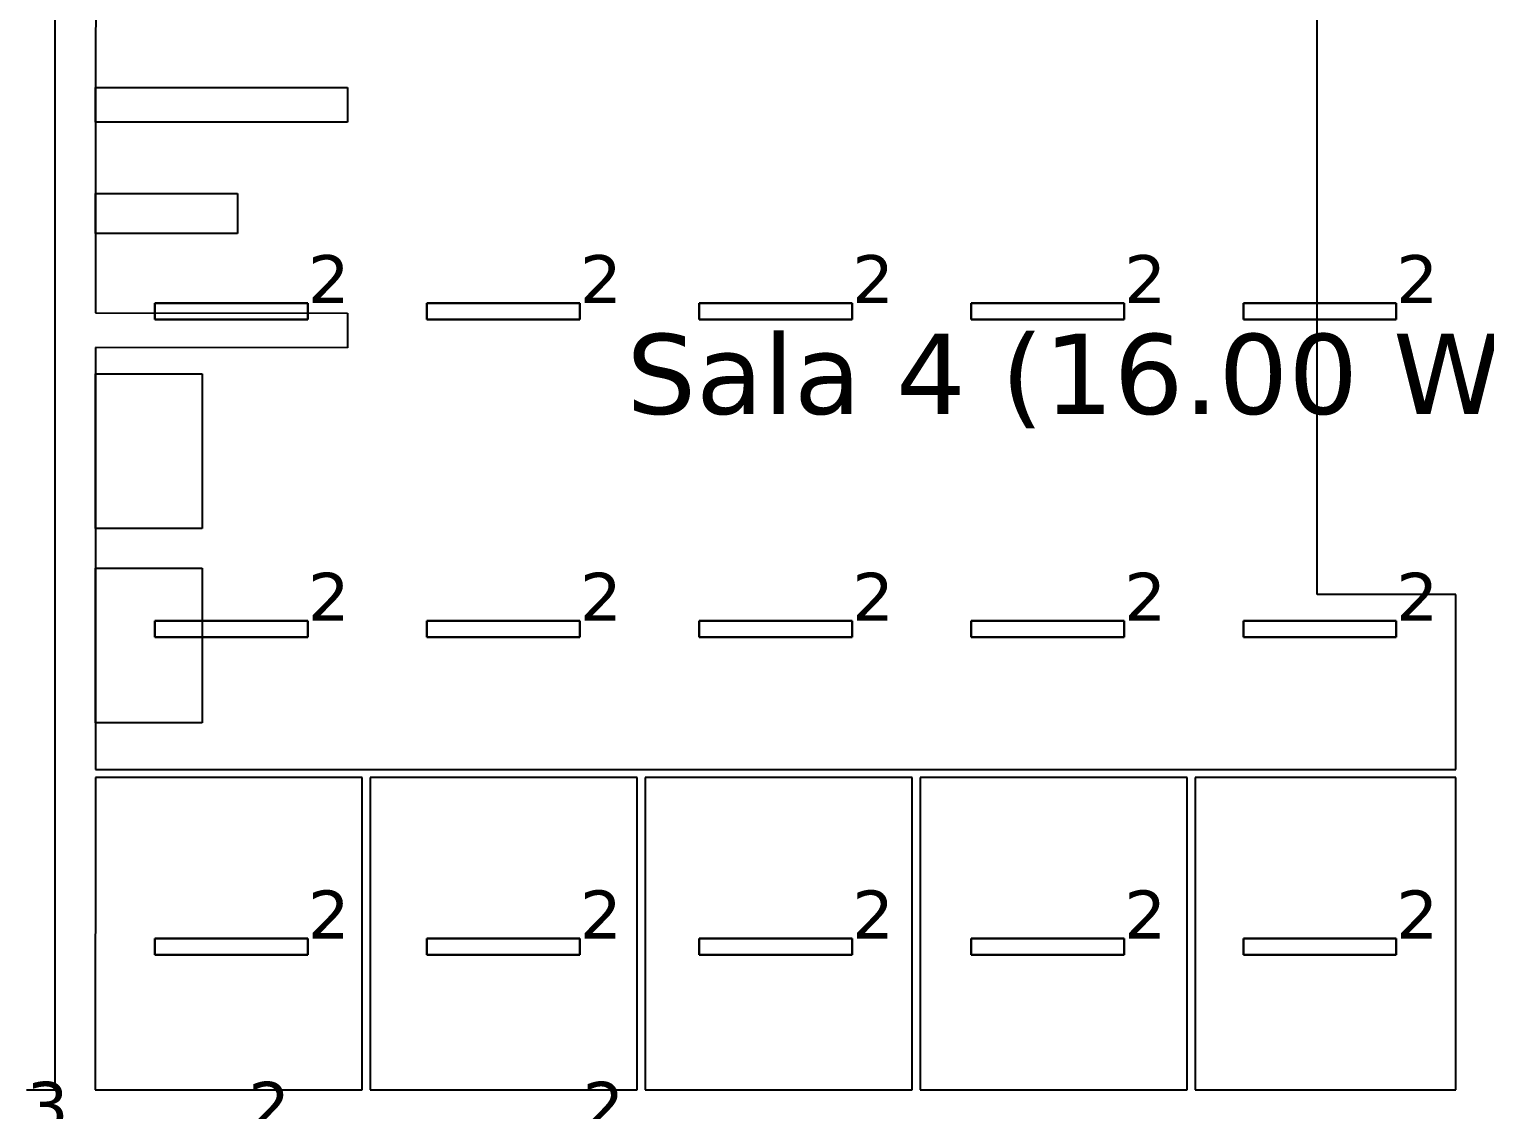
# Model space of a CAD drawing. Header units: inches. Extents: x 28 to 141, y 59 to 110.
# Drawn here: x 83.41 to 88.86, y 84.67 to 88.72 of the extents above; entities that cross this region are included whole.
import ezdxf

# ---------------------------------------------------------------- set-up
doc = ezdxf.new("R2010")
doc.units = ezdxf.units.IN
doc.header["$MEASUREMENT"] = 0
for name, color, linetype, true_color in [('DLX_BLD1_CALC', 3, 'Continuous', 0x00ff00), ('DLX_BLD1_DESC', 7, 'Continuous', 0x969696), ('DLX_BLD1_LUM', 7, 'Continuous', 0xffd400), ('DLX_BLD1_LUMKEY_IDX', 7, 'Continuous', 0x969696)]:
    doc.layers.add(name, color=color, linetype=linetype, true_color=true_color)
doc.styles.add('TableTextStyle', font='')
doc.styles.get('TableTextStyle').set_extended_font_data('VERDANA.TTF')

msp = doc.modelspace()

# ---------------------------------------------------------------- linework, layer by layer
at = {"layer": 'DLX_BLD1_CALC'}
for points in [[(83.5076, 84.7489, 0), (83.5076, 90.6068, 0)], [(88.2357, 86.6049, 0), (88.2357, 89.8849, 0)], [(83.6593, 88.9566, 0), (83.6591, 88.5039, 0)], [(83.6591, 88.5039, 0), (83.6589, 88.1074, 0)], [(83.6591, 88.5039, 0), (84.6027, 88.5039, 0)], [(83.6591, 88.3739, 0), (83.6591, 88.5039, 0)], [(84.6027, 88.5039, 0), (84.6027, 88.3739, 0)], [(84.6027, 88.3739, 0), (83.6591, 88.3739, 0)], [(83.6589, 88.1074, 0), (83.6588, 87.6594, 0)], [(83.6589, 88.1074, 0), (84.1906, 88.1074, 0)], [(83.6589, 87.9574, 0), (83.6589, 88.1074, 0)], [(84.1906, 88.1074, 0), (84.1906, 87.9574, 0)], [(84.1906, 87.9574, 0), (83.6589, 87.9574, 0)], [(83.6588, 87.6594, 0), (84.6027, 87.6589, 0)], [(84.6027, 87.6589, 0), (84.6027, 87.5289, 0)], [(84.6027, 87.5289, 0), (83.6587, 87.5294, 0)], [(83.6587, 87.5294, 0), (83.6587, 87.4314, 0)], [(83.6587, 87.4314, 0), (83.6584, 86.7038, 0)], [(83.6587, 87.4314, 0), (84.0587, 87.4314, 0)], [(83.6587, 86.8514, 0), (83.6587, 87.4314, 0)], [(84.0587, 87.4314, 0), (84.0587, 86.8514, 0)], [(84.0587, 86.8514, 0), (83.6587, 86.8514, 0)], [(83.6584, 86.7038, 0), (83.6581, 85.9489, 0)], [(83.6584, 86.7038, 0), (84.0584, 86.7038, 0)], [(83.6584, 86.1238, 0), (83.6584, 86.7038, 0)], [(84.0584, 86.7038, 0), (84.0584, 86.1238, 0)], [(88.7557, 86.6049, 0), (88.2357, 86.6049, 0)], [(88.7557, 85.9489, 0), (88.7557, 86.6049, 0)], [(84.0584, 86.1238, 0), (83.6584, 86.1238, 0)], [(83.6581, 85.9189, 0), (83.6576, 84.7489, 0)], [(83.6581, 85.9489, 0), (88.7557, 85.9489, 0)], [(84.6577, 85.9189, 0), (83.6581, 85.9189, 0)], [(84.6577, 84.7489, 0), (84.6577, 85.9189, 0)], [(85.6879, 85.9189, 0), (84.6877, 85.9189, 0)], [(84.6877, 85.9189, 0), (84.6877, 84.7489, 0)], [(85.6879, 84.7489, 0), (85.6879, 85.9189, 0)], [(86.718, 85.9189, 0), (85.7179, 85.9189, 0)], [(85.7179, 85.9189, 0), (85.7179, 84.7489, 0)], [(86.718, 84.7489, 0), (86.718, 85.9189, 0)], [(87.7482, 85.9189, 0), (86.748, 85.9189, 0)], [(86.748, 85.9189, 0), (86.748, 84.7489, 0)], [(87.7482, 84.7489, 0), (87.7482, 85.9189, 0)], [(87.7782, 85.9189, 0), (87.7782, 84.7489, 0)], [(88.7557, 85.9189, 0), (87.7782, 85.9189, 0)], [(88.7557, 84.7489, 0), (88.7557, 85.9189, 0)], [(83.4004, 84.7489, 0), (83.5076, 84.7489, 0)], [(83.6576, 84.7489, 0), (84.6577, 84.7489, 0)], [(84.6877, 84.7489, 0), (85.6879, 84.7489, 0)], [(85.7179, 84.7489, 0), (86.718, 84.7489, 0)], [(86.748, 84.7489, 0), (87.7482, 84.7489, 0)], [(87.7782, 84.7489, 0), (88.7557, 84.7489, 0)]]:
    msp.add_polyline3d(points, dxfattribs=at)
at = {"layer": 'DLX_BLD1_LUM'}
for points in [[(83.8809, 87.6351, 0), (83.8809, 87.6961, 0)], [(83.8809, 87.6961, 0), (83.8809, 87.6961, 0)], [(83.8809, 87.6961, 0), (83.8809, 87.6351, 0)], [(83.8809, 87.6961, 0), (84.4539, 87.6961, 0)], [(84.4539, 87.6961, 0), (83.8809, 87.6961, 0)], [(83.8809, 87.6961, 0), (83.8809, 87.6961, 0)], [(84.4539, 87.6961, 0), (83.8809, 87.6961, 0)], [(83.8809, 87.6961, 0), (83.8809, 87.6351, 0)], [(83.8809, 87.6351, 0), (83.8809, 87.6961, 0)], [(83.8809, 87.6961, 0), (84.4539, 87.6961, 0)], [(84.4539, 87.6961, 0), (84.4539, 87.6961, 0)], [(84.4539, 87.6961, 0), (84.4539, 87.6351, 0)], [(84.4539, 87.6351, 0), (84.4539, 87.6961, 0)], [(84.4539, 87.6961, 0), (84.4539, 87.6961, 0)], [(84.4539, 87.6351, 0), (84.4539, 87.6961, 0)], [(84.4539, 87.6961, 0), (84.4539, 87.6351, 0)], [(84.9005, 87.6351, 0), (84.9005, 87.6961, 0)], [(84.9005, 87.6961, 0), (84.9005, 87.6961, 0)], [(84.9005, 87.6961, 0), (84.9005, 87.6351, 0)], [(84.9005, 87.6961, 0), (85.4735, 87.6961, 0)], [(85.4735, 87.6961, 0), (84.9005, 87.6961, 0)], [(84.9005, 87.6961, 0), (84.9005, 87.6961, 0)], [(85.4735, 87.6961, 0), (84.9005, 87.6961, 0)], [(84.9005, 87.6961, 0), (84.9005, 87.6351, 0)], [(84.9005, 87.6351, 0), (84.9005, 87.6961, 0)], [(84.9005, 87.6961, 0), (85.4735, 87.6961, 0)], [(85.4735, 87.6961, 0), (85.4735, 87.6961, 0)], [(85.4735, 87.6961, 0), (85.4735, 87.6351, 0)], [(85.4735, 87.6351, 0), (85.4735, 87.6961, 0)], [(85.4735, 87.6961, 0), (85.4735, 87.6961, 0)], [(85.4735, 87.6351, 0), (85.4735, 87.6961, 0)], [(85.4735, 87.6961, 0), (85.4735, 87.6351, 0)], [(85.9201, 87.6351, 0), (85.9201, 87.6961, 0)], [(85.9201, 87.6961, 0), (85.9201, 87.6961, 0)], [(85.9201, 87.6961, 0), (85.9201, 87.6351, 0)], [(85.9201, 87.6961, 0), (86.4931, 87.6961, 0)], [(86.4931, 87.6961, 0), (85.9201, 87.6961, 0)], [(85.9201, 87.6961, 0), (85.9201, 87.6961, 0)], [(86.4931, 87.6961, 0), (85.9201, 87.6961, 0)], [(85.9201, 87.6961, 0), (85.9201, 87.6351, 0)], [(85.9201, 87.6351, 0), (85.9201, 87.6961, 0)], [(85.9201, 87.6961, 0), (86.4931, 87.6961, 0)], [(86.4931, 87.6961, 0), (86.4931, 87.6961, 0)], [(86.4931, 87.6961, 0), (86.4931, 87.6351, 0)], [(86.4931, 87.6351, 0), (86.4931, 87.6961, 0)], [(86.4931, 87.6961, 0), (86.4931, 87.6961, 0)], [(86.4931, 87.6351, 0), (86.4931, 87.6961, 0)], [(86.4931, 87.6961, 0), (86.4931, 87.6351, 0)], [(86.9398, 87.6351, 0), (86.9398, 87.6961, 0)], [(86.9398, 87.6961, 0), (86.9398, 87.6961, 0)], [(86.9398, 87.6961, 0), (86.9398, 87.6351, 0)], [(86.9398, 87.6961, 0), (87.5128, 87.6961, 0)], [(87.5128, 87.6961, 0), (86.9398, 87.6961, 0)], [(86.9398, 87.6961, 0), (86.9398, 87.6961, 0)], [(87.5128, 87.6961, 0), (86.9398, 87.6961, 0)], [(86.9398, 87.6961, 0), (86.9398, 87.6351, 0)], [(86.9398, 87.6351, 0), (86.9398, 87.6961, 0)], [(86.9398, 87.6961, 0), (87.5128, 87.6961, 0)], [(87.5128, 87.6961, 0), (87.5128, 87.6961, 0)], [(87.5128, 87.6961, 0), (87.5128, 87.6351, 0)], [(87.5128, 87.6351, 0), (87.5128, 87.6961, 0)], [(87.5128, 87.6961, 0), (87.5128, 87.6961, 0)], [(87.5128, 87.6351, 0), (87.5128, 87.6961, 0)], [(87.5128, 87.6961, 0), (87.5128, 87.6351, 0)], [(87.9594, 87.6351, 0), (87.9594, 87.6961, 0)], [(87.9594, 87.6961, 0), (87.9594, 87.6961, 0)], [(87.9594, 87.6961, 0), (87.9594, 87.6351, 0)], [(87.9594, 87.6961, 0), (88.5324, 87.6961, 0)], [(88.5324, 87.6961, 0), (87.9594, 87.6961, 0)], [(87.9594, 87.6961, 0), (87.9594, 87.6961, 0)], [(88.5324, 87.6961, 0), (87.9594, 87.6961, 0)], [(87.9594, 87.6961, 0), (87.9594, 87.6351, 0)], [(87.9594, 87.6351, 0), (87.9594, 87.6961, 0)], [(87.9594, 87.6961, 0), (88.5324, 87.6961, 0)], [(88.5324, 87.6961, 0), (88.5324, 87.6961, 0)], [(88.5324, 87.6961, 0), (88.5324, 87.6351, 0)], [(88.5324, 87.6351, 0), (88.5324, 87.6961, 0)], [(88.5324, 87.6961, 0), (88.5324, 87.6961, 0)], [(88.5324, 87.6351, 0), (88.5324, 87.6961, 0)], [(88.5324, 87.6961, 0), (88.5324, 87.6351, 0)], [(83.8809, 87.6351, 0), (83.8809, 87.6351, 0)], [(84.4539, 87.6351, 0), (83.8809, 87.6351, 0)], [(83.8809, 87.6351, 0), (83.8809, 87.6351, 0)], [(83.8809, 87.6351, 0), (84.4539, 87.6351, 0)], [(83.8809, 87.6351, 0), (84.4539, 87.6351, 0)], [(84.4539, 87.6351, 0), (83.8809, 87.6351, 0)], [(84.4539, 87.6351, 0), (84.4539, 87.6351, 0)], [(84.4539, 87.6351, 0), (84.4539, 87.6351, 0)], [(84.9005, 87.6351, 0), (84.9005, 87.6351, 0)], [(85.4735, 87.6351, 0), (84.9005, 87.6351, 0)], [(84.9005, 87.6351, 0), (84.9005, 87.6351, 0)], [(84.9005, 87.6351, 0), (85.4735, 87.6351, 0)], [(84.9005, 87.6351, 0), (85.4735, 87.6351, 0)], [(85.4735, 87.6351, 0), (84.9005, 87.6351, 0)], [(85.4735, 87.6351, 0), (85.4735, 87.6351, 0)], [(85.4735, 87.6351, 0), (85.4735, 87.6351, 0)], [(85.9201, 87.6351, 0), (85.9201, 87.6351, 0)], [(86.4931, 87.6351, 0), (85.9201, 87.6351, 0)], [(85.9201, 87.6351, 0), (85.9201, 87.6351, 0)], [(85.9201, 87.6351, 0), (86.4931, 87.6351, 0)], [(85.9201, 87.6351, 0), (86.4931, 87.6351, 0)], [(86.4931, 87.6351, 0), (85.9201, 87.6351, 0)], [(86.4931, 87.6351, 0), (86.4931, 87.6351, 0)], [(86.4931, 87.6351, 0), (86.4931, 87.6351, 0)], [(86.9398, 87.6351, 0), (86.9398, 87.6351, 0)], [(87.5128, 87.6351, 0), (86.9398, 87.6351, 0)], [(86.9398, 87.6351, 0), (86.9398, 87.6351, 0)], [(86.9398, 87.6351, 0), (87.5128, 87.6351, 0)], [(86.9398, 87.6351, 0), (87.5128, 87.6351, 0)], [(87.5128, 87.6351, 0), (86.9398, 87.6351, 0)], [(87.5128, 87.6351, 0), (87.5128, 87.6351, 0)], [(87.5128, 87.6351, 0), (87.5128, 87.6351, 0)], [(87.9594, 87.6351, 0), (87.9594, 87.6351, 0)], [(88.5324, 87.6351, 0), (87.9594, 87.6351, 0)], [(87.9594, 87.6351, 0), (87.9594, 87.6351, 0)], [(87.9594, 87.6351, 0), (88.5324, 87.6351, 0)], [(87.9594, 87.6351, 0), (88.5324, 87.6351, 0)], [(88.5324, 87.6351, 0), (87.9594, 87.6351, 0)], [(88.5324, 87.6351, 0), (88.5324, 87.6351, 0)], [(88.5324, 87.6351, 0), (88.5324, 87.6351, 0)], [(83.8809, 86.445, 0), (83.8809, 86.506, 0)], [(83.8809, 86.506, 0), (83.8809, 86.506, 0)], [(83.8809, 86.506, 0), (83.8809, 86.445, 0)], [(83.8809, 86.506, 0), (84.4539, 86.506, 0)], [(84.4539, 86.506, 0), (83.8809, 86.506, 0)], [(83.8809, 86.506, 0), (83.8809, 86.506, 0)], [(84.4539, 86.506, 0), (83.8809, 86.506, 0)], [(83.8809, 86.506, 0), (83.8809, 86.445, 0)], [(83.8809, 86.445, 0), (83.8809, 86.506, 0)], [(83.8809, 86.506, 0), (84.4539, 86.506, 0)], [(84.4539, 86.506, 0), (84.4539, 86.506, 0)], [(84.4539, 86.506, 0), (84.4539, 86.445, 0)], [(84.4539, 86.445, 0), (84.4539, 86.506, 0)], [(84.4539, 86.506, 0), (84.4539, 86.506, 0)], [(84.4539, 86.445, 0), (84.4539, 86.506, 0)], [(84.4539, 86.506, 0), (84.4539, 86.445, 0)], [(84.9005, 86.445, 0), (84.9005, 86.506, 0)], [(84.9005, 86.506, 0), (84.9005, 86.506, 0)], [(84.9005, 86.506, 0), (84.9005, 86.445, 0)], [(84.9005, 86.506, 0), (85.4735, 86.506, 0)], [(85.4735, 86.506, 0), (84.9005, 86.506, 0)], [(84.9005, 86.506, 0), (84.9005, 86.506, 0)], [(85.4735, 86.506, 0), (84.9005, 86.506, 0)], [(84.9005, 86.506, 0), (84.9005, 86.445, 0)], [(84.9005, 86.445, 0), (84.9005, 86.506, 0)], [(84.9005, 86.506, 0), (85.4735, 86.506, 0)], [(85.4735, 86.506, 0), (85.4735, 86.506, 0)], [(85.4735, 86.506, 0), (85.4735, 86.445, 0)], [(85.4735, 86.445, 0), (85.4735, 86.506, 0)], [(85.4735, 86.506, 0), (85.4735, 86.506, 0)], [(85.4735, 86.445, 0), (85.4735, 86.506, 0)], [(85.4735, 86.506, 0), (85.4735, 86.445, 0)], [(85.9201, 86.445, 0), (85.9201, 86.506, 0)], [(85.9201, 86.506, 0), (85.9201, 86.506, 0)], [(85.9201, 86.506, 0), (85.9201, 86.445, 0)], [(85.9201, 86.506, 0), (86.4931, 86.506, 0)], [(86.4931, 86.506, 0), (85.9201, 86.506, 0)], [(85.9201, 86.506, 0), (85.9201, 86.506, 0)], [(86.4931, 86.506, 0), (85.9201, 86.506, 0)], [(85.9201, 86.506, 0), (85.9201, 86.445, 0)], [(85.9201, 86.445, 0), (85.9201, 86.506, 0)], [(85.9201, 86.506, 0), (86.4931, 86.506, 0)], [(86.4931, 86.506, 0), (86.4931, 86.506, 0)], [(86.4931, 86.506, 0), (86.4931, 86.445, 0)], [(86.4931, 86.445, 0), (86.4931, 86.506, 0)], [(86.4931, 86.506, 0), (86.4931, 86.506, 0)], [(86.4931, 86.445, 0), (86.4931, 86.506, 0)], [(86.4931, 86.506, 0), (86.4931, 86.445, 0)], [(86.9398, 86.445, 0), (86.9398, 86.506, 0)], [(86.9398, 86.506, 0), (86.9398, 86.506, 0)], [(86.9398, 86.506, 0), (86.9398, 86.445, 0)], [(86.9398, 86.506, 0), (87.5128, 86.506, 0)], [(87.5128, 86.506, 0), (86.9398, 86.506, 0)], [(86.9398, 86.506, 0), (86.9398, 86.506, 0)], [(87.5128, 86.506, 0), (86.9398, 86.506, 0)], [(86.9398, 86.506, 0), (86.9398, 86.445, 0)], [(86.9398, 86.445, 0), (86.9398, 86.506, 0)], [(86.9398, 86.506, 0), (87.5128, 86.506, 0)], [(87.5128, 86.506, 0), (87.5128, 86.506, 0)], [(87.5128, 86.506, 0), (87.5128, 86.445, 0)], [(87.5128, 86.445, 0), (87.5128, 86.506, 0)], [(87.5128, 86.506, 0), (87.5128, 86.506, 0)], [(87.5128, 86.445, 0), (87.5128, 86.506, 0)], [(87.5128, 86.506, 0), (87.5128, 86.445, 0)], [(87.9594, 86.445, 0), (87.9594, 86.506, 0)], [(87.9594, 86.506, 0), (87.9594, 86.506, 0)], [(87.9594, 86.506, 0), (87.9594, 86.445, 0)], [(87.9594, 86.506, 0), (88.5324, 86.506, 0)], [(88.5324, 86.506, 0), (87.9594, 86.506, 0)], [(87.9594, 86.506, 0), (87.9594, 86.506, 0)], [(88.5324, 86.506, 0), (87.9594, 86.506, 0)], [(87.9594, 86.506, 0), (87.9594, 86.445, 0)], [(87.9594, 86.445, 0), (87.9594, 86.506, 0)], [(87.9594, 86.506, 0), (88.5324, 86.506, 0)], [(88.5324, 86.506, 0), (88.5324, 86.506, 0)], [(88.5324, 86.506, 0), (88.5324, 86.445, 0)], [(88.5324, 86.445, 0), (88.5324, 86.506, 0)], [(88.5324, 86.506, 0), (88.5324, 86.506, 0)], [(88.5324, 86.445, 0), (88.5324, 86.506, 0)], [(88.5324, 86.506, 0), (88.5324, 86.445, 0)], [(83.8809, 86.445, 0), (83.8809, 86.445, 0)], [(84.4539, 86.445, 0), (83.8809, 86.445, 0)], [(83.8809, 86.445, 0), (83.8809, 86.445, 0)], [(83.8809, 86.445, 0), (84.4539, 86.445, 0)], [(83.8809, 86.445, 0), (84.4539, 86.445, 0)], [(84.4539, 86.445, 0), (83.8809, 86.445, 0)], [(84.4539, 86.445, 0), (84.4539, 86.445, 0)], [(84.4539, 86.445, 0), (84.4539, 86.445, 0)], [(84.9005, 86.445, 0), (84.9005, 86.445, 0)], [(85.4735, 86.445, 0), (84.9005, 86.445, 0)], [(84.9005, 86.445, 0), (84.9005, 86.445, 0)], [(84.9005, 86.445, 0), (85.4735, 86.445, 0)], [(84.9005, 86.445, 0), (85.4735, 86.445, 0)], [(85.4735, 86.445, 0), (84.9005, 86.445, 0)], [(85.4735, 86.445, 0), (85.4735, 86.445, 0)], [(85.4735, 86.445, 0), (85.4735, 86.445, 0)], [(85.9201, 86.445, 0), (85.9201, 86.445, 0)], [(86.4931, 86.445, 0), (85.9201, 86.445, 0)], [(85.9201, 86.445, 0), (85.9201, 86.445, 0)], [(85.9201, 86.445, 0), (86.4931, 86.445, 0)], [(85.9201, 86.445, 0), (86.4931, 86.445, 0)], [(86.4931, 86.445, 0), (85.9201, 86.445, 0)], [(86.4931, 86.445, 0), (86.4931, 86.445, 0)], [(86.4931, 86.445, 0), (86.4931, 86.445, 0)], [(86.9398, 86.445, 0), (86.9398, 86.445, 0)], [(87.5128, 86.445, 0), (86.9398, 86.445, 0)], [(86.9398, 86.445, 0), (86.9398, 86.445, 0)], [(86.9398, 86.445, 0), (87.5128, 86.445, 0)], [(86.9398, 86.445, 0), (87.5128, 86.445, 0)], [(87.5128, 86.445, 0), (86.9398, 86.445, 0)], [(87.5128, 86.445, 0), (87.5128, 86.445, 0)], [(87.5128, 86.445, 0), (87.5128, 86.445, 0)], [(87.9594, 86.445, 0), (87.9594, 86.445, 0)], [(88.5324, 86.445, 0), (87.9594, 86.445, 0)], [(87.9594, 86.445, 0), (87.9594, 86.445, 0)], [(87.9594, 86.445, 0), (88.5324, 86.445, 0)], [(87.9594, 86.445, 0), (88.5324, 86.445, 0)], [(88.5324, 86.445, 0), (87.9594, 86.445, 0)], [(88.5324, 86.445, 0), (88.5324, 86.445, 0)], [(88.5324, 86.445, 0), (88.5324, 86.445, 0)], [(83.8809, 85.2549, 0), (83.8809, 85.3159, 0)], [(83.8809, 85.3159, 0), (83.8809, 85.3159, 0)], [(83.8809, 85.3159, 0), (83.8809, 85.2549, 0)], [(83.8809, 85.3159, 0), (84.4539, 85.3159, 0)], [(84.4539, 85.3159, 0), (83.8809, 85.3159, 0)], [(83.8809, 85.3159, 0), (83.8809, 85.3159, 0)], [(84.4539, 85.3159, 0), (83.8809, 85.3159, 0)], [(83.8809, 85.3159, 0), (83.8809, 85.2549, 0)], [(83.8809, 85.2549, 0), (83.8809, 85.3159, 0)], [(83.8809, 85.3159, 0), (84.4539, 85.3159, 0)], [(84.4539, 85.3159, 0), (84.4539, 85.3159, 0)], [(84.4539, 85.3159, 0), (84.4539, 85.2549, 0)], [(84.4539, 85.2549, 0), (84.4539, 85.3159, 0)], [(84.4539, 85.3159, 0), (84.4539, 85.3159, 0)], [(84.4539, 85.2549, 0), (84.4539, 85.3159, 0)], [(84.4539, 85.3159, 0), (84.4539, 85.2549, 0)], [(84.9005, 85.2549, 0), (84.9005, 85.3159, 0)], [(84.9005, 85.3159, 0), (84.9005, 85.3159, 0)], [(84.9005, 85.3159, 0), (84.9005, 85.2549, 0)], [(84.9005, 85.3159, 0), (85.4735, 85.3159, 0)], [(85.4735, 85.3159, 0), (84.9005, 85.3159, 0)], [(84.9005, 85.3159, 0), (84.9005, 85.3159, 0)], [(85.4735, 85.3159, 0), (84.9005, 85.3159, 0)], [(84.9005, 85.3159, 0), (84.9005, 85.2549, 0)], [(84.9005, 85.2549, 0), (84.9005, 85.3159, 0)], [(84.9005, 85.3159, 0), (85.4735, 85.3159, 0)], [(85.4735, 85.3159, 0), (85.4735, 85.3159, 0)], [(85.4735, 85.3159, 0), (85.4735, 85.2549, 0)], [(85.4735, 85.2549, 0), (85.4735, 85.3159, 0)], [(85.4735, 85.3159, 0), (85.4735, 85.3159, 0)], [(85.4735, 85.2549, 0), (85.4735, 85.3159, 0)], [(85.4735, 85.3159, 0), (85.4735, 85.2549, 0)], [(85.9201, 85.2549, 0), (85.9201, 85.3159, 0)], [(85.9201, 85.3159, 0), (85.9201, 85.3159, 0)], [(85.9201, 85.3159, 0), (85.9201, 85.2549, 0)], [(85.9201, 85.3159, 0), (86.4931, 85.3159, 0)], [(86.4931, 85.3159, 0), (85.9201, 85.3159, 0)], [(85.9201, 85.3159, 0), (85.9201, 85.3159, 0)], [(86.4931, 85.3159, 0), (85.9201, 85.3159, 0)], [(85.9201, 85.3159, 0), (85.9201, 85.2549, 0)], [(85.9201, 85.2549, 0), (85.9201, 85.3159, 0)], [(85.9201, 85.3159, 0), (86.4931, 85.3159, 0)], [(86.4931, 85.3159, 0), (86.4931, 85.3159, 0)], [(86.4931, 85.3159, 0), (86.4931, 85.2549, 0)], [(86.4931, 85.2549, 0), (86.4931, 85.3159, 0)], [(86.4931, 85.3159, 0), (86.4931, 85.3159, 0)], [(86.4931, 85.2549, 0), (86.4931, 85.3159, 0)], [(86.4931, 85.3159, 0), (86.4931, 85.2549, 0)], [(86.9398, 85.2549, 0), (86.9398, 85.3159, 0)], [(86.9398, 85.3159, 0), (86.9398, 85.3159, 0)], [(86.9398, 85.3159, 0), (86.9398, 85.2549, 0)], [(86.9398, 85.3159, 0), (87.5128, 85.3159, 0)], [(87.5128, 85.3159, 0), (86.9398, 85.3159, 0)], [(86.9398, 85.3159, 0), (86.9398, 85.3159, 0)], [(87.5128, 85.3159, 0), (86.9398, 85.3159, 0)], [(86.9398, 85.3159, 0), (86.9398, 85.2549, 0)], [(86.9398, 85.2549, 0), (86.9398, 85.3159, 0)], [(86.9398, 85.3159, 0), (87.5128, 85.3159, 0)], [(87.5128, 85.3159, 0), (87.5128, 85.3159, 0)], [(87.5128, 85.3159, 0), (87.5128, 85.2549, 0)], [(87.5128, 85.2549, 0), (87.5128, 85.3159, 0)], [(87.5128, 85.3159, 0), (87.5128, 85.3159, 0)], [(87.5128, 85.2549, 0), (87.5128, 85.3159, 0)], [(87.5128, 85.3159, 0), (87.5128, 85.2549, 0)], [(87.9594, 85.2549, 0), (87.9594, 85.3159, 0)], [(87.9594, 85.3159, 0), (87.9594, 85.3159, 0)], [(87.9594, 85.3159, 0), (87.9594, 85.2549, 0)], [(87.9594, 85.3159, 0), (88.5324, 85.3159, 0)], [(88.5324, 85.3159, 0), (87.9594, 85.3159, 0)], [(87.9594, 85.3159, 0), (87.9594, 85.3159, 0)], [(88.5324, 85.3159, 0), (87.9594, 85.3159, 0)], [(87.9594, 85.3159, 0), (87.9594, 85.2549, 0)], [(87.9594, 85.2549, 0), (87.9594, 85.3159, 0)], [(87.9594, 85.3159, 0), (88.5324, 85.3159, 0)], [(88.5324, 85.3159, 0), (88.5324, 85.3159, 0)], [(88.5324, 85.3159, 0), (88.5324, 85.2549, 0)], [(88.5324, 85.2549, 0), (88.5324, 85.3159, 0)], [(88.5324, 85.3159, 0), (88.5324, 85.3159, 0)], [(88.5324, 85.2549, 0), (88.5324, 85.3159, 0)], [(88.5324, 85.3159, 0), (88.5324, 85.2549, 0)], [(83.8809, 85.2549, 0), (83.8809, 85.2549, 0)], [(84.4539, 85.2549, 0), (83.8809, 85.2549, 0)], [(83.8809, 85.2549, 0), (83.8809, 85.2549, 0)], [(83.8809, 85.2549, 0), (84.4539, 85.2549, 0)], [(83.8809, 85.2549, 0), (84.4539, 85.2549, 0)], [(84.4539, 85.2549, 0), (83.8809, 85.2549, 0)], [(84.4539, 85.2549, 0), (84.4539, 85.2549, 0)], [(84.4539, 85.2549, 0), (84.4539, 85.2549, 0)], [(84.9005, 85.2549, 0), (84.9005, 85.2549, 0)], [(85.4735, 85.2549, 0), (84.9005, 85.2549, 0)], [(84.9005, 85.2549, 0), (84.9005, 85.2549, 0)], [(84.9005, 85.2549, 0), (85.4735, 85.2549, 0)], [(84.9005, 85.2549, 0), (85.4735, 85.2549, 0)], [(85.4735, 85.2549, 0), (84.9005, 85.2549, 0)], [(85.4735, 85.2549, 0), (85.4735, 85.2549, 0)], [(85.4735, 85.2549, 0), (85.4735, 85.2549, 0)], [(85.9201, 85.2549, 0), (85.9201, 85.2549, 0)], [(86.4931, 85.2549, 0), (85.9201, 85.2549, 0)], [(85.9201, 85.2549, 0), (85.9201, 85.2549, 0)], [(85.9201, 85.2549, 0), (86.4931, 85.2549, 0)], [(85.9201, 85.2549, 0), (86.4931, 85.2549, 0)], [(86.4931, 85.2549, 0), (85.9201, 85.2549, 0)], [(86.4931, 85.2549, 0), (86.4931, 85.2549, 0)], [(86.4931, 85.2549, 0), (86.4931, 85.2549, 0)], [(86.9398, 85.2549, 0), (86.9398, 85.2549, 0)], [(87.5128, 85.2549, 0), (86.9398, 85.2549, 0)], [(86.9398, 85.2549, 0), (86.9398, 85.2549, 0)], [(86.9398, 85.2549, 0), (87.5128, 85.2549, 0)], [(86.9398, 85.2549, 0), (87.5128, 85.2549, 0)], [(87.5128, 85.2549, 0), (86.9398, 85.2549, 0)], [(87.5128, 85.2549, 0), (87.5128, 85.2549, 0)], [(87.5128, 85.2549, 0), (87.5128, 85.2549, 0)], [(87.9594, 85.2549, 0), (87.9594, 85.2549, 0)], [(88.5324, 85.2549, 0), (87.9594, 85.2549, 0)], [(87.9594, 85.2549, 0), (87.9594, 85.2549, 0)], [(87.9594, 85.2549, 0), (88.5324, 85.2549, 0)], [(87.9594, 85.2549, 0), (88.5324, 85.2549, 0)], [(88.5324, 85.2549, 0), (87.9594, 85.2549, 0)], [(88.5324, 85.2549, 0), (88.5324, 85.2549, 0)], [(88.5324, 85.2549, 0), (88.5324, 85.2549, 0)]]:
    msp.add_polyline3d(points, dxfattribs=at)

# ---------------------------------------------------------------- texts
at = {"layer": 'DLX_BLD1_DESC', "style": 'TableTextStyle'}
msp.add_text('Sala 4 (16.00 W/m²)', height=0.3, dxfattribs=at).set_placement((85.6475, 87.2812))
at = {"layer": 'DLX_BLD1_LUMKEY_IDX', "style": 'TableTextStyle'}
for s, p in [('2', (84.4539, 87.6961)), ('2', (85.4735, 87.6961)), ('2', (86.4931, 87.6961)), ('2', (87.5128, 87.6961)), ('2', (88.5324, 87.6961)), ('2', (84.4539, 86.506)), ('2', (85.4735, 86.506)), ('2', (86.4931, 86.506)), ('2', (87.5128, 86.506)), ('2', (88.5324, 86.506)), ('2', (84.4539, 85.3159)), ('2', (85.4735, 85.3159)), ('2', (86.4931, 85.3159)), ('2', (87.5128, 85.3159)), ('2', (88.5324, 85.3159)), ('3', (83.4004, 84.5989)), ('2', (84.2306, 84.5989)), ('2', (85.4827, 84.5989))]:
    msp.add_text(s, height=0.18, dxfattribs=at).set_placement(p)

doc.saveas('drawing.dxf')
